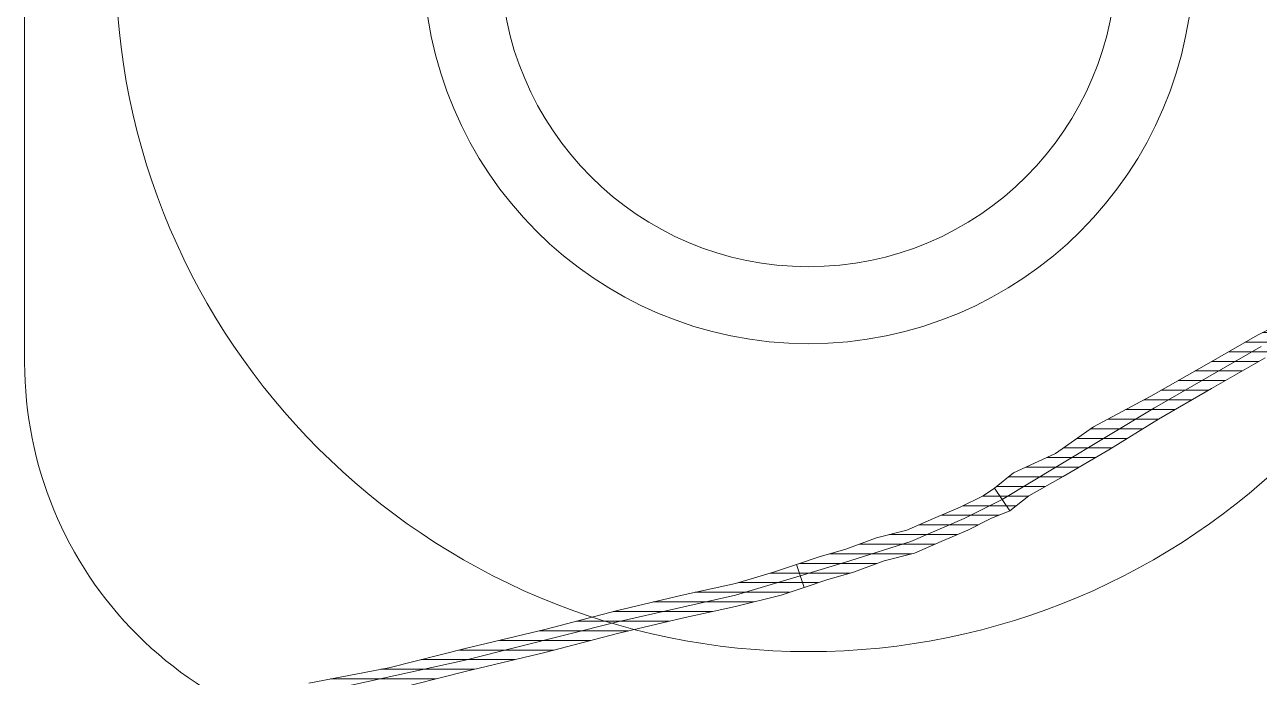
# Model space of a CAD drawing. Header units: centimetres. Extents: x 54005 to 61405, y 90310 to 94744.
# Drawn here: x 56868.63 to 56884.67, y 91922.11 to 91930.59 of the extents above; entities that cross this region are included whole.
import ezdxf

# ---------------------------------------------------------------- set-up
doc = ezdxf.new("R2010")
doc.units = ezdxf.units.CM
doc.header["$LTSCALE"] = 25
doc.layers.get('0').update_dxf_attribs({"lineweight": 0})
doc.layers.add('ÖLCULENDIRME', color=115, linetype='Continuous', lineweight=5)
pattern_1 = [(360, (-5108.51305, -673.59423), (1e-16, 0.125), [25])]

# ---------------------------------------------------------------- blocks, each defined once
blk = doc.blocks.new('by')
at = {"ltscale": 30}
h = blk.add_hatch(dxfattribs=at)
h.set_pattern_fill('DC_LINES', color=256, scale=0.1, style=0)
h.set_pattern_definition(pattern_1)
edge = h.paths.add_edge_path(flags=0)
edge.add_line((6374.235, 2244.279), (6374.532, 2244.378))
edge.add_line((6374.532, 2244.378), (6375.127, 2244.527))
edge.add_line((6375.127, 2244.527), (6375.819, 2244.676))
edge.add_line((6375.819, 2244.676), (6376.66, 2244.875))
edge.add_line((6376.66, 2244.875), (6377.6, 2245.123))
edge.add_line((6377.6, 2245.123), (6378.638, 2245.372))
edge.add_line((6378.638, 2245.372), (6379.629, 2245.62))
edge.add_line((6379.629, 2245.62), (6380.668, 2245.819))
edge.add_line((6380.668, 2245.819), (6380.668, 2245.521))
edge.add_line((6380.668, 2245.521), (6379.629, 2245.322))
edge.add_line((6379.629, 2245.322), (6378.638, 2245.074))
edge.add_line((6378.638, 2245.074), (6377.6, 2244.825))
edge.add_line((6377.6, 2244.825), (6376.66, 2244.577))
edge.add_line((6376.66, 2244.577), (6375.819, 2244.378))
edge.add_line((6375.819, 2244.378), (6375.127, 2244.229))
edge.add_line((6375.127, 2244.229), (6374.632, 2244.08))
edge.add_line((6374.632, 2244.08), (6374.335, 2243.981))
h = blk.add_hatch(dxfattribs=at)
h.set_pattern_fill('DC_LINES', color=256, scale=0.1, style=0)
h.set_pattern_definition(pattern_1)
edge = h.paths.add_edge_path(flags=0)
edge.add_line((6371.564, 2243.285), (6371.811, 2243.385))
edge.add_line((6371.811, 2243.385), (6372.108, 2243.534))
edge.add_line((6372.108, 2243.534), (6372.455, 2243.683))
edge.add_line((6372.455, 2243.683), (6372.801, 2243.832))
edge.add_line((6372.801, 2243.832), (6373.197, 2243.931))
edge.add_line((6373.197, 2243.931), (6373.593, 2244.08))
edge.add_line((6373.593, 2244.08), (6373.939, 2244.179))
edge.add_line((6373.939, 2244.179), (6374.235, 2244.279))
edge.add_line((6374.235, 2244.279), (6374.335, 2243.981))
edge.add_line((6374.335, 2243.981), (6374.038, 2243.881))
edge.add_line((6374.038, 2243.881), (6373.691, 2243.782))
edge.add_line((6373.691, 2243.782), (6373.296, 2243.633))
edge.add_line((6373.296, 2243.633), (6372.9, 2243.534))
edge.add_line((6372.9, 2243.534), (6372.553, 2243.385))
edge.add_line((6372.553, 2243.385), (6372.207, 2243.236))
edge.add_line((6372.207, 2243.236), (6371.91, 2243.087))
edge.add_line((6371.91, 2243.087), (6371.761, 2242.987))
h = blk.add_hatch(dxfattribs=at)
h.set_pattern_fill('DC_LINES', color=256, scale=0.1, style=0)
h.set_pattern_definition(pattern_1)
edge = h.paths.add_edge_path(flags=0)
edge.add_line((6367.012, 2240.702), (6367.556, 2240.951))
edge.add_line((6367.556, 2240.951), (6368.249, 2241.298))
edge.add_line((6368.249, 2241.298), (6368.942, 2241.696))
edge.add_line((6368.942, 2241.696), (6369.634, 2242.093))
edge.add_line((6369.634, 2242.093), (6370.278, 2242.491))
edge.add_line((6370.278, 2242.491), (6370.871, 2242.838))
edge.add_line((6370.871, 2242.838), (6371.316, 2243.087))
edge.add_line((6371.316, 2243.087), (6371.564, 2243.285))
edge.add_line((6371.564, 2243.285), (6371.761, 2242.987))
edge.add_line((6371.761, 2242.987), (6371.514, 2242.789))
edge.add_line((6371.514, 2242.789), (6370.97, 2242.54))
edge.add_line((6370.97, 2242.54), (6370.475, 2242.192))
edge.add_line((6370.475, 2242.192), (6369.733, 2241.795))
edge.add_line((6369.733, 2241.795), (6369.041, 2241.398))
edge.add_line((6369.041, 2241.398), (6368.348, 2241))
edge.add_line((6368.348, 2241), (6367.655, 2240.653))
edge.add_line((6367.655, 2240.653), (6367.111, 2240.404))
for p, q in [((6380.668, 2245.67, -4.505), (6378.638, 2245.223, -4.505)), ((6378.638, 2245.372, -4.505), (6379.629, 2245.62, -4.505)), ((6380.668, 2245.521, -4.505), (6379.629, 2245.322, -4.505)), ((6377.6, 2245.123, -4.505), (6378.638, 2245.372, -4.505)), ((6379.629, 2245.322, -4.505), (6378.638, 2245.074, -4.505)), ((6378.638, 2245.223, -4.505), (6376.66, 2244.726, -4.505)), ((6376.66, 2244.875, -4.505), (6377.6, 2245.123, -4.505)), ((6378.638, 2245.074, -4.505), (6377.6, 2244.825, -4.505)), ((6375.819, 2244.676, -4.505), (6376.66, 2244.875, -4.505)), ((6377.6, 2244.825, -4.505), (6376.66, 2244.577, -4.505)), ((6376.66, 2244.726, -4.505), (6375.127, 2244.378, -4.505)), ((6375.127, 2244.527, -4.505), (6375.819, 2244.676, -4.505)), ((6374.532, 2244.378, -4.505), (6375.127, 2244.527, -4.505)), ((6376.66, 2244.577, -4.505), (6375.819, 2244.378, -4.505)), ((6374.235, 2244.279, -4.505), (6374.532, 2244.378, -4.505)), ((6375.127, 2244.378, -4.505), (6374.285, 2244.13, -4.505)), ((6375.819, 2244.378, -4.505), (6375.127, 2244.229, -4.505)), ((6373.593, 2244.08, -4.505), (6373.939, 2244.179, -4.505)), ((6374.285, 2244.13, -4.505), (6373.642, 2243.931, -4.505)), ((6373.939, 2244.179, -4.505), (6374.235, 2244.279, -4.505)), ((6374.235, 2244.279, -4.505), (6374.335, 2243.981, -4.505)), ((6374.235, 2244.279, -4.505), (6374.235, 2244.279, -4.505)), ((6374.335, 2243.981, -4.505), (6374.235, 2244.279, -4.505)), ((6374.235, 2244.279, -4.505), (6374.235, 2244.279, -4.505)), ((6375.127, 2244.229, -4.505), (6374.632, 2244.08, -4.505)), ((6373.197, 2243.931, -4.505), (6373.593, 2244.08, -4.505)), ((6374.335, 2243.981, -4.505), (6374.038, 2243.881, -4.505)), ((6374.632, 2244.08, -4.505), (6374.335, 2243.981, -4.505)), ((6374.335, 2243.981, -4.505), (6374.335, 2243.981, -4.505)), ((6372.455, 2243.683, -4.505), (6372.801, 2243.832, -4.505)), ((6372.801, 2243.832, -4.505), (6373.197, 2243.931, -4.505)), ((6373.642, 2243.931, -4.505), (6372.85, 2243.683, -4.505)), ((6374.038, 2243.881, -4.505), (6373.691, 2243.782, -4.505)), ((6372.108, 2243.534, -4.505), (6372.455, 2243.683, -4.505)), ((6372.85, 2243.683, -4.505), (6372.158, 2243.385, -4.505)), ((6373.691, 2243.782, -4.505), (6373.296, 2243.633, -4.505)), ((6371.811, 2243.385, -4.505), (6372.108, 2243.534, -4.505)), ((6372.9, 2243.534, -4.505), (6372.553, 2243.385, -4.505)), ((6373.296, 2243.633, -4.505), (6372.9, 2243.534, -4.505)), ((6371.564, 2243.285, -4.505), (6371.811, 2243.385, -4.505)), ((6372.158, 2243.385, -4.505), (6371.663, 2243.136, -4.505)), ((6372.553, 2243.385, -4.505), (6372.207, 2243.236, -4.505)), ((6371.316, 2243.087, -4.505), (6371.564, 2243.285, -4.505)), ((6371.564, 2243.285, -4.505), (6371.761, 2242.987, -4.505)), ((6371.564, 2243.285, -4.505), (6371.564, 2243.285, -4.505)), ((6371.761, 2242.987, -4.505), (6371.564, 2243.285, -4.505)), ((6371.564, 2243.285, -4.505), (6371.564, 2243.285, -4.505)), ((6372.207, 2243.236, -4.505), (6371.91, 2243.087, -4.505)), ((6370.871, 2242.838, -4.505), (6371.316, 2243.087, -4.505)), ((6371.663, 2243.136, -4.505), (6370.921, 2242.689, -4.505)), ((6371.91, 2243.087, -4.505), (6371.761, 2242.987, -4.505)), ((6371.761, 2242.987, -4.505), (6371.514, 2242.789, -4.505)), ((6371.761, 2242.987, -4.505), (6371.761, 2242.987, -4.505)), ((6370.921, 2242.689, -4.505), (6369.684, 2241.944, -4.505)), ((6370.278, 2242.491, -4.505), (6370.871, 2242.838, -4.505)), ((6371.514, 2242.789, -4.505), (6370.97, 2242.54, -4.505)), ((6370.97, 2242.54, -4.505), (6370.475, 2242.192, -4.505)), ((6369.634, 2242.093, -4.505), (6370.278, 2242.491, -4.505)), ((6368.942, 2241.696, -4.505), (6369.634, 2242.093, -4.505)), ((6370.475, 2242.192, -4.505), (6369.733, 2241.795, -4.505)), ((6369.684, 2241.944, -4.505), (6368.299, 2241.149, -4.505)), ((6369.733, 2241.795, -4.505), (6369.041, 2241.398, -4.505)), ((6368.249, 2241.298, -4.505), (6368.942, 2241.696, -4.505)), ((6369.041, 2241.398, -4.505), (6368.348, 2241, -4.505)), ((6368.348, 2241, -4.505), (6367.655, 2240.653, -4.505))]:
    blk.add_line(p, q, dxfattribs=at)
at = {"ltscale": 30, "elevation": -4.505}
blk.add_lwpolyline([(6379.358, 2199.359), (6358.358, 2199.359, -0.414214), (6353.358, 2204.359), (6353.358, 2241.359, -0.414214), (6358.358, 2246.359), (6379.358, 2246.359, -0.414214), (6384.358, 2241.359), (6384.358, 2204.359, -0.414214)], format="xyb", close=True, dxfattribs=at)
at = {"ltscale": 30}
for radius in [9, 5, 4]:
    blk.add_circle((6374.178, 2236.112, -4.505), radius, dxfattribs=at)

msp = doc.modelspace()

# ---------------------------------------------------------------- block references
at = {"layer": 'ÖLCULENDIRME', "rotation": 180}
msp.add_blockref('by', (63252.992, 94167.561, 4.505), dxfattribs=at)

doc.saveas('drawing.dxf')
